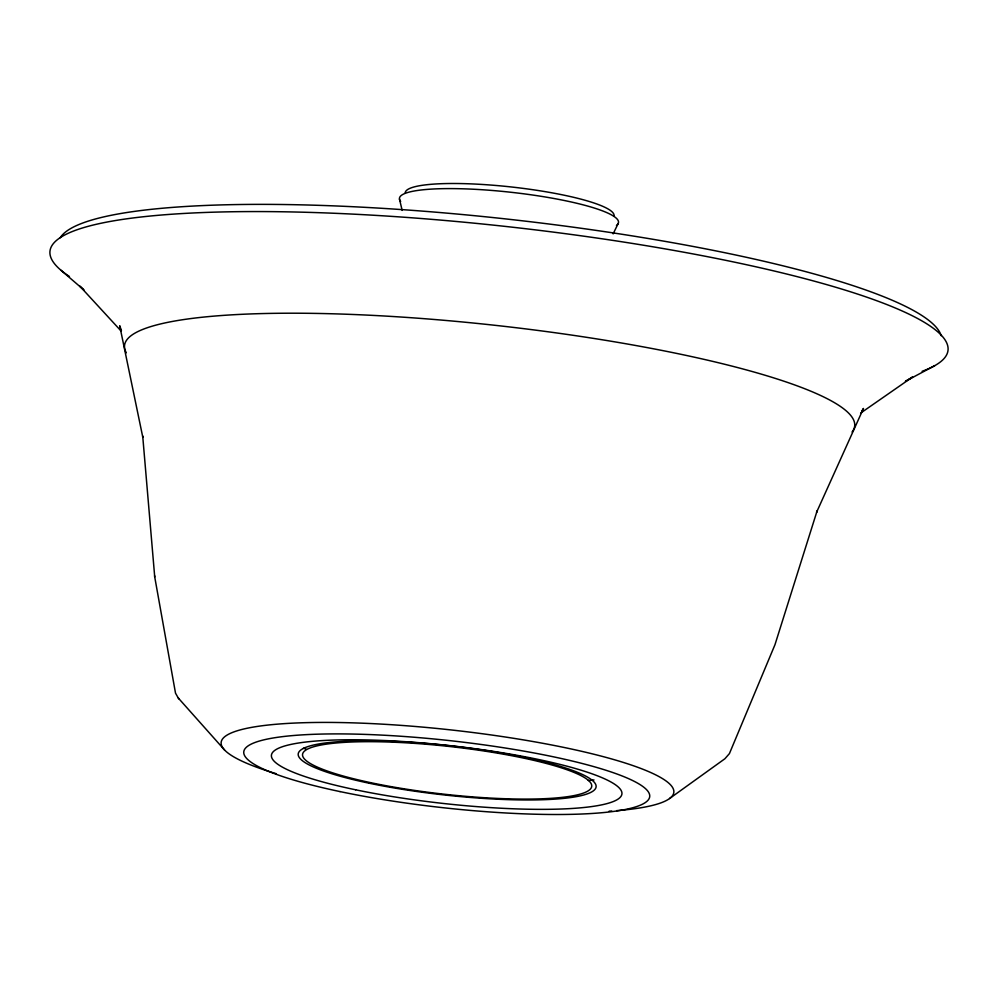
<?xml version="1.0" encoding="UTF-8"?>
<svg xmlns="http://www.w3.org/2000/svg" width="998" height="998" viewBox="0 0 998 998"><rect width="100%" height="100%" fill="white"/><g stroke="black" fill="none" stroke-linecap="round" stroke-linejoin="round"><path stroke-width="1.5" d="M613.134 233.881L618.236 223.39M861.711 411.288L863.47 408.444L816.576 512.286L817.075 510.964L774.984 644.671L729.426 753.59L724.91 758.742L669.583 798.512M860.625 413.097L912.559 377.019L905.411 381.323L934.827 365.617M60.978 270.258L83.919 289.994L79.828 286.152L120.958 330.862M121.432 330.513L119.71 325.76L142.826 437.386L142.702 435.989L154.727 576.994L175.511 693.148L178.23 697.964L224.513 749.947M178.23 697.964L179.328 699.211M399.474 199.076L402.169 210.428M154.615 575.709L154.727 576.994M276.321 773.724A227.719 37.587 6.3 0 1 292.002 723.188A227.719 37.587 6.3 0 1 605.075 757.133A227.719 37.587 6.3 0 1 616.714 810.638M611.712 811.012A227.719 37.587 6.3 0 1 609.142 811.174M69.461 276.508A451.757 74.563 6.3 0 1 509.242 226.845A451.757 74.563 6.3 0 1 922.115 371.293M60.204 237.774A444.409 73.353 6.3 0 1 510.028 219.398A444.409 73.353 6.3 0 1 941.176 335.702M593.985 779.937A183.644 30.314 6.3 0 1 588.309 780.486M306.149 749.124A183.644 30.314 6.3 0 1 303.429 748.238M126.322 352.781A367.276 60.616 6.3 0 1 493.461 325.136A367.276 60.616 6.3 0 1 852.067 431.972M400.66 201.434A110.179 18.189 6.3 0 1 511.475 192.327A110.179 18.189 6.3 0 1 616.452 225.423M405.225 193.051A105.04 17.34 6.3 0 1 512.036 187.05A105.04 17.34 6.3 0 1 613.957 216.254M371.156 782.769A145.446 24.002 6.3 0 0 591.677 786.624A145.446 24.002 6.3 0 0 378.616 741.764A145.446 24.002 6.3 0 0 371.156 782.769M340.031 791.589A204.203 33.707 6.3 0 0 649.648 796.99A204.203 33.707 6.3 0 0 350.51 734.017A204.203 33.707 6.3 0 0 340.031 791.589M368.848 783.143A149.85 24.738 6.3 0 0 596.056 787.11A149.85 24.738 6.3 0 0 376.545 740.89A149.85 24.738 6.3 0 0 368.848 783.143M355.625 789.792A176.297 29.092 6.3 0 0 621.904 794.034A176.297 29.092 6.3 0 0 362.536 739.855A176.297 29.092 6.3 0 0 355.625 789.792"/></g></svg>
